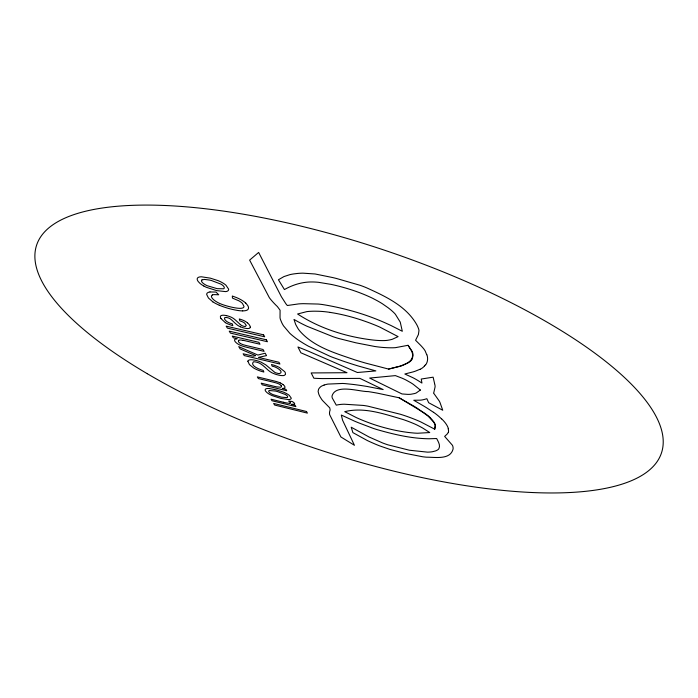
<?xml version="1.0" encoding="UTF-8"?>
<svg xmlns="http://www.w3.org/2000/svg" width="698" height="698" viewBox="0 0 698 698"><rect width="100%" height="100%" fill="white"/><g stroke="black" fill="none" stroke-linecap="round" stroke-linejoin="round"><path stroke-width="1.05" d="M434.732 429.2L435.124 425.797A58.309 17.057 17.8 0 0 433.781 422.246L428.162 416.148L416.732 407.902A75.541 21.961 18 0 0 414.211 406.341L399.134 397.781L378.037 393.288A106.707 30.232 17.4 0 0 372.749 392.337L371.572 392.136A151.841 41.793 17.2 0 0 368.178 391.587C359.147 391.779 335.468 383.429 332.004 396.098A66.572 19.518 17.6 0 0 332.257 397.956L336.27 405.145L338.164 404.761A55.264 15.6 17.7 0 1 344.175 404.212L363.3 405.433A45.466 12.948 17.7 0 1 367.863 406.157L400.303 414.237A50.657 14.396 17.5 0 1 411.523 418.093L413.312 418.783A69.556 19.518 17.6 0 1 415.999 419.864L417.84 420.632A39.646 11.351 17.5 0 1 420.807 421.941L434.732 429.2L435.421 425.693A42.386 12.416 17.6 0 0 435.09 424.375M411.776 359.444L412.501 357.786A67.025 22.467 18.5 0 0 412.727 352.961M425.448 364.792L424.559 365.9M202.01 279.907L204.514 279.418L209.295 280.029A26.419 8.786 20.5 0 1 211.337 280.474L221.1 284.191A8.271 2.783 20.6 0 1 223.526 286.136L223.84 286.564A10.296 3.455 20.6 0 1 224.18 287.192L224.241 287.384A8.428 2.836 20.6 0 1 223.561 288.78L217.209 288.675L207.193 285.718A8.472 2.844 20.7 0 1 205.884 285.072L205.107 284.636A8.376 2.809 20.7 0 1 202.499 282.681L202.132 282.254A10.33 3.464 20.7 0 1 201.713 281.608L201.548 281.215A8.297 2.783 20.7 0 1 202.01 279.907M420.135 369.216L415.563 371.092A104.386 35.083 18.8 0 1 412.884 371.955L404.831 374.006L412.771 377.635A28.077 8.873 17.6 0 1 414.682 378.639L415.109 378.874A52.577 16.386 17.8 0 1 419.463 381.483L421.941 383.071L421.243 379.04L433.118 377.173L434.636 383.691M324.134 385.043L322.293 385.785A51.739 15.19 17.9 0 0 320.347 387.024L319.265 388.175A70.393 20.617 17.7 0 0 318.532 389.432L318.114 391.491L318.82 394.239A125.692 37.151 17 0 0 319.867 396.508L321.604 399.291A54.357 15.862 17.9 0 0 322.904 400.888L329.753 407.876L330.154 410.084A66.685 18.776 17.6 0 0 329.84 410.869L329.692 411.471A109.673 30.834 17 0 0 329.517 412.745L329.517 413.687A58.841 16.534 17.7 0 0 329.683 414.717L340.894 436.965L354.436 445.289L342.57 420.213L341.313 415.04L354.113 420.938A76.239 22.476 17.7 0 0 358.851 422.918L373.046 428.293A39.917 11.473 17.8 0 0 376.981 429.575C392.983 434.173 409.368 438.117 426.077 438.693A141.013 42.962 18.4 0 0 429.078 438.772L436.651 438.519C438.152 441.546 440.796 445.455 438.798 448.831A38.442 10.767 17.4 0 1 437.567 449.94L437.07 450.227A54.287 15.251 17.6 0 1 435.465 450.943L432.437 451.728A38.713 10.828 17.5 0 1 427.455 452.138L409.386 450.227L387.931 444.844A33.783 9.388 17.6 0 1 382.713 443.003L369.076 437L351.216 427.211L352.891 432.62L367.261 440.508A81.553 23.165 17.4 0 0 371.353 442.392L375.035 443.998A55.796 15.592 17.5 0 0 379.668 445.882L389.894 449.399L403.069 452.819A74.005 20.957 17.6 0 0 405.695 453.43L422.403 456.719A35.197 9.728 17.4 0 0 426.574 457.19C435.203 457.12 450.402 460.122 453.089 448.989A121.749 34.193 18.3 0 0 453.089 447.758L452.906 446.563A42.133 11.883 17.3 0 0 452.4 445.254L444.643 436.398L446.851 434.357A89.178 26.184 18 0 0 448.09 432.769M408.042 345.301L395.461 347.656A47.63 16.447 18.3 0 1 392.616 347.787L390.819 347.787A87.032 30.66 18.7 0 1 388.158 347.735L386.378 347.665A61.694 21.437 18.5 0 1 374.817 346.496L355.875 342.805L338.539 338.443A54.906 18.925 18.7 0 1 332.946 336.672L306.972 326.236A68.003 23.671 18.8 0 1 297.348 321.342L293.989 319.422L295.673 324.474L297.985 328.601A76.108 25.59 18.2 0 0 300.114 331.384C314.179 347.159 335.494 353.24 354.828 359.854A202.289 74.791 18.4 0 0 358.676 361.041L360.002 361.442A131.913 46.452 18.3 0 0 365.874 363.161L388.611 369.085L400.408 366.197A87.032 29.168 18.8 0 0 402.327 365.525C406.733 363.675 412.666 360.849 412.658 355.308A66.607 22.292 18.5 0 0 411.515 350.824L408.042 345.301L411.986 351.164A48.424 16.255 18.2 0 1 412.64 352.944M388.611 369.085L400.495 366.022L408.068 362.855A58.754 19.666 18.3 0 0 411.907 359.487M210.002 291.956L215.979 292.069L218.727 294.774L213.736 294.6A11.212 3.682 20.4 0 0 212.401 294.975M242.686 310.88L243.166 310.872A17.686 5.82 20.3 0 0 247.764 309.668A21.69 7.137 20.3 0 0 247.659 305.401L245.748 303.098M269.123 388.507L276.635 389.929L283.091 391.988A11.081 3.124 19 0 1 285.779 393.201L286.747 393.716A11.151 3.141 19 0 1 289.391 395.461L291.241 398.122A11.84 3.333 19 0 1 289.897 399.413A10.313 2.897 19 0 1 288.405 399.579L280.762 398.392L272.264 395.653A10.47 2.94 19.1 0 1 270.222 394.675A11.107 3.124 19.1 0 1 267.107 392.695L265.868 391.465A15.949 4.485 19 0 1 265.432 390.819A12.983 3.647 19.1 0 1 265.589 389.065A10.898 3.062 19.1 0 1 269.105 388.498M330.215 312.399L329.116 312.233A56.617 18.977 18.5 0 0 318.358 311.256L314.815 311.195A91.359 30.084 18.1 0 0 312.189 311.238L309.528 311.36A53.048 17.782 18.5 0 0 306.797 311.631L297.584 313.995C320.173 328.732 346.531 336.925 373.186 340.048A55.125 19.274 18.5 0 0 384.17 340.589L384.947 340.545A29.482 10.182 18.3 0 0 387.582 340.301L389.667 339.926A85.976 30.302 19 0 0 392.232 339.307L398.096 336.619L379.939 327.161A58.833 19.701 18.3 0 0 374.87 324.998L370.167 323.148A85.522 28.121 18.4 0 0 365.735 321.534L361.52 320.077A69.634 23.147 18.4 0 0 330.241 312.425M243.113 340.336L240.74 339.996A6.404 1.963 19.8 0 0 238.585 340.406M283.562 402.284L271.051 399.212L271.993 400.748L295.873 406.611L295.088 405.241L291.441 404.343L294.259 404.203A5.034 1.405 18.9 0 0 294.512 403.418M219.268 305.192L220.533 305.715A22.249 7.32 20.4 0 0 221.842 306.23A30.302 10.034 20.4 0 0 234.196 309.807L237.608 310.444A22.641 7.469 20.3 0 0 242.695 310.889M399.134 397.781L424.567 413.137A51.573 15.112 17.7 0 1 430.605 418.05M225.375 322.659L220.987 318.585M212.838 301.85L208.449 298.011L206.669 294.451A16.412 5.392 20.4 0 1 209.985 291.947M433.493 412.3L427.455 408.33A90.217 26.192 18 0 0 424.009 406.201L413.766 400.259L420.17 400.172A28.217 8.795 17.6 0 0 421.95 399.963A53.065 16.691 17.8 0 0 425.108 399.23L426.853 398.706L428.668 402.72L442.741 410.25L440.063 402.702A60.464 18.576 17.8 0 0 439.155 400.896L434.392 394.187A109.647 33.443 18.4 0 0 433.528 393.157A113.914 36.087 18.7 0 0 433.859 392.398L435.072 386.936A62.715 20.006 18 0 0 434.976 385.217L434.732 384.118M240.339 324.57L240.4 324.614A19.762 6.334 19.8 0 1 239.999 324.256L236.386 320.897A60.988 18.863 20.7 0 0 235.392 320.007L234.196 319.021A7.669 2.434 20.2 0 0 230.959 317.084A7.678 2.443 20.1 0 0 226.676 315.705M441.59 418.948L440.054 417.5A61.808 18.174 17.7 0 0 433.58 412.309M430.492 418.041L432.202 419.899A58.545 17.11 17.8 0 1 435.168 424.401M426.731 354.759L425.257 351.146A41.714 14.126 17.9 0 0 423.564 348.625L423.337 348.346A100.835 33.495 18.7 0 0 420.353 345.039L415.572 340.266L418.399 334.543L418.966 330.651A52.306 18.427 18.3 0 0 418.556 328.714L417.762 326.725A150.21 51.739 19.7 0 0 416.662 324.518C405.983 305.803 385.322 296.301 366.494 287.768A45.597 16.42 18.6 0 0 360.151 285.316L336.366 278.458A90.827 31.672 18.6 0 0 332.745 277.577L315.13 273.982L302.906 273.162A70.472 24.971 18.7 0 0 297.872 273.415L294.085 273.869A100.006 35.013 18.3 0 0 290.071 274.584L283.955 276.574L278.441 279.758L284.444 289.565C292.968 284.688 302.705 281.739 312.582 281.975A43.032 15.286 18.8 0 1 318.654 282.332L331.271 284.418A74.11 25.809 18.6 0 1 346.993 288.466A61.773 21.699 18.6 0 1 372.819 298.378L374.023 299.041A48.825 17.302 18.6 0 1 382.425 303.787L388.027 307.687A67.593 23.715 18.8 0 1 391.281 310.296L392.337 311.221A48.354 17.118 18.5 0 1 395.382 314.274L400.259 322.144L402.31 331.28L391.02 325.53A147.758 47.167 18.6 0 0 386.675 323.54C366.328 314.266 344.611 308.115 322.563 304.546A47.228 16.089 18.6 0 0 318.122 304.049L303.316 303.674A85.906 28.601 18.3 0 0 298.709 303.892L287.314 305.506L285.953 303.866L281.381 296.729L258.644 252.432L249.631 260.11L269.323 297.636A73.238 25.669 18.8 0 0 270.702 299.451L272.211 301.222A138.684 49.75 17.9 0 0 274.48 303.682L275.658 304.895A82.835 29.072 18.7 0 0 277.359 306.544L280.081 310.2L280.029 317.599A62.235 20.818 18.6 0 0 280.404 319.414L281.852 322.877A143.518 48.72 17.4 0 0 283.536 325.87L289.783 333.269A80.375 26.943 18.4 0 0 292.506 335.642L295.551 338.05A58.414 19.378 18.6 0 0 299.878 341.078L303.36 343.276A78.9 26.489 18.4 0 0 308.403 346.191L330.128 356.346A62 20.582 18.5 0 0 333.435 357.638L342.404 360.857A169.152 60.482 18.4 0 0 358.659 366.11L375.856 370.9L357.402 372.505L309.24 351.556A137.541 39.603 19.2 0 0 297.941 346.985L300.882 352.778L347.002 372.706L311.168 372.941L313.873 378.229A156.012 50.448 20.3 0 0 322.598 378.586L359.906 378.386L383.158 389.58L367.192 386.483A133.807 37.613 17.3 0 0 352.848 384.406L345.301 383.621A55.055 16.202 17.9 0 0 342.648 383.455L327.92 384.083A68.43 20.006 17.7 0 0 324.142 385.043M448.195 428.633L448.544 430.71A39.673 11.596 17.4 0 1 448.273 432.49M426.958 354.802A89.056 29.84 18.6 0 1 425.667 364.862M424.524 365.883A70.044 23.392 18.3 0 1 420.248 369.259M441.764 418.966A77.705 22.694 17.9 0 1 448.386 428.677M203.895 286.058A12.712 4.258 20.7 0 0 206.416 287.323L216.642 290.604L225.611 291.616A12.512 4.205 20.6 0 0 227.278 291.206A14.37 4.825 20.6 0 0 228.604 289.12L226.004 285.264A13.541 4.554 20.6 0 0 222.645 282.873L221.441 282.201A13.454 4.528 20.6 0 0 218.134 280.64L210.342 278.162L201.46 276.792A13.227 4.441 20.7 0 0 197.551 278.013A15.757 5.287 20.7 0 0 197.691 280.701A19.352 6.509 20.6 0 0 198.311 281.634L199.968 283.371A13.48 4.52 20.7 0 0 203.895 286.058M212.393 294.966A11.718 3.848 20.4 0 0 211.485 296.659L211.703 297.313A15.653 5.148 20.3 0 0 212.087 297.994A14.1 4.633 20.4 0 0 215.612 301.222A11.674 3.83 20.4 0 0 220.873 303.944L222.339 304.52A27.292 9.048 20.4 0 0 231.343 307.094A25.817 8.559 20.4 0 0 238.498 308.28A12.791 4.214 20.3 0 0 243.244 307.713A12.407 4.083 20.3 0 0 243.96 306.335L242.459 303.456A10.453 3.446 20.2 0 0 239.807 301.353A9.318 3.08 20.2 0 0 238.733 300.742L232.469 298.116L232.321 296.022L236.509 297.584A15.949 5.261 20.3 0 1 245.775 303.106M219.277 305.192A17.145 5.628 20.4 0 1 212.82 301.85M225.375 322.659A9.589 3.036 20.1 0 0 228.246 324.09L232.818 325.713L232.329 323.881L230.331 323.244A6.343 2.007 20.1 0 1 227.565 321.979A6.238 1.981 20.1 0 1 226.283 321.106L224.904 319.649A15.653 4.982 20 0 1 224.599 319.134L224.608 317.782A4.485 1.422 20.1 0 1 224.913 317.625L225.297 317.529A4.109 1.309 20.1 0 1 227.644 317.73L227.836 317.791A3.08 0.977 20.2 0 1 229.974 318.672L231.614 319.928A50.125 15.557 20.6 0 1 232.879 321.097L234.362 322.502A76.021 24.945 19.2 0 0 235.191 323.27L237.18 324.936A7.853 2.495 19.9 0 0 240.522 326.847M221.03 318.593A15.923 5.061 20 0 1 220.481 316.264A9.807 3.115 20.1 0 1 222.583 315.252A8.786 2.792 20.1 0 1 226.649 315.662M240.435 324.622A4.677 1.492 19.9 0 0 242.066 325.687A2.958 0.942 19.9 0 0 245.46 326.42L246.281 325.434L244.684 323.148A5.148 1.64 20 0 0 243.628 322.415A5.593 1.78 20 0 0 239.85 320.862L239.283 318.977A11.072 3.525 20 0 1 243.995 320.652A8.734 2.783 20 0 1 247.371 322.851M247.485 322.86A17.537 5.567 20.1 0 1 249.753 325.547A15.234 4.834 20 0 1 250.25 327.188M250.198 327.17A10.679 3.394 20 0 1 249.683 328.173A8.376 2.661 19.9 0 1 247.616 328.54A7.818 2.487 19.9 0 1 240.54 326.83M243.113 340.327A24.177 7.338 19.6 0 1 245.748 340.903L260.005 344.236L258.906 342.325L232.277 336.096L233.333 337.815L237.215 338.722L235.174 339.211A9.92 3.036 19.8 0 0 234.554 340.031L234.781 340.973A11.91 3.647 19.7 0 0 236.936 343.303A8.271 2.53 19.8 0 0 239.911 345.091A9.755 2.984 19.8 0 0 243.768 346.478A25.983 8.036 19.9 0 0 247.109 347.351L264.106 351.364L263.033 349.497L246.787 345.667A40.327 12.625 19.9 0 1 245.164 345.266L243.619 344.829A5.279 1.614 19.8 0 1 240.374 343.433M240.295 343.425A7.285 2.234 19.8 0 1 238.786 340.493M281.224 385.758A7.661 2.199 19.1 0 1 280.657 387.25L276.268 386.805L261.192 383.167L262.195 384.799L286.756 390.758L285.918 389.301L282.402 388.454L284.121 388.219A9.039 2.591 19.1 0 0 284.932 387.608L284.854 386.622A11.238 3.228 19.2 0 0 283.004 384.572M281.207 385.75A5.968 1.71 19.1 0 0 279.863 384.511A4.397 1.265 19.1 0 0 277.403 383.324A5.061 1.448 19.1 0 0 277.036 383.202L275.719 382.801A19.535 5.549 19.1 0 0 273.442 382.216L258.365 378.569L257.344 376.903L273.982 380.925A25.957 7.373 19.1 0 1 276.268 381.518L276.46 381.579A6.596 1.902 19.1 0 1 277.027 381.745A8.891 2.556 19.1 0 1 280.23 382.94M280.247 382.94A7.163 2.059 19.1 0 1 282.934 384.563M283.554 402.275A17.415 4.886 19 0 0 288.161 403.2A4.746 1.317 18.9 0 0 290.063 403.174M290.045 403.165A4.24 1.178 18.9 0 0 290.333 402.458A6.334 1.762 18.9 0 0 288.754 401.106L292.27 401.507A8.812 2.452 18.9 0 1 294.573 403.427M247.869 361.241L249.448 364.6L253.549 367.942A11.927 3.516 19.4 0 0 256.358 369.416L257.946 370.106A12.625 3.717 19.4 0 0 261.27 371.31L263.861 372.034L263.198 370.376C259.918 369.652 249.701 365.717 253.383 361.852A6.125 1.815 19.5 0 1 254.255 361.808L254.587 361.826A5.331 1.579 19.5 0 1 256.035 362.044L257.658 362.471A4.755 1.405 19.5 0 1 259.202 363.047C264.821 365.682 268.023 371.825 274.131 373.718A8.612 2.539 19.2 0 0 276.434 374.538L278.877 375.166A9.423 2.783 19.2 0 0 281.268 375.55L282.838 375.611A9.257 2.731 19.2 0 0 284.13 375.463L285.499 374.477L285.316 372.758A23.819 7.032 19.4 0 0 284.636 371.624L279.505 367.523A10.034 2.984 19.2 0 0 277.49 366.546A11.29 3.35 19.2 0 0 273.799 365.159L271.47 364.496L272.176 366.241C275.029 366.127 285.037 371.868 279.427 373.605A4.624 1.37 19.2 0 1 278.04 373.43L276.146 372.924A4.144 1.222 19.2 0 1 274.872 372.418L265.833 364.897L261.113 362.175A9.013 2.67 19.5 0 0 258.496 361.163L257.126 360.744A10.985 3.246 19.5 0 0 255.023 360.22A10.165 3.01 19.5 0 0 252.467 359.819L251.324 359.767A10.645 3.15 19.5 0 0 249.43 359.941L248.479 360.351A14.073 4.162 19.4 0 0 247.947 360.988L247.869 361.241M420.362 390.042L416.209 392.983A38.425 12.102 17.8 0 1 414.464 393.576L410.974 394.239A25.634 8.036 17.7 0 1 407.641 394.37L401.969 393.942L369.678 378.063L395.391 375.611L401.996 378.15A25.651 8.044 17.7 0 1 406.14 380.096L410.843 382.757A37.971 11.822 17.8 0 1 413.356 384.397L420.362 390.042M269.419 390.514L269.262 390.566A6.84 1.92 19.1 0 0 268.713 391.386L268.809 391.648A8.507 2.391 19.1 0 0 269.105 392.093L269.384 392.398A6.901 1.937 19.1 0 0 271.417 393.82L272.046 394.152A6.98 1.963 19.1 0 0 273.11 394.649L281.46 397.171L286.922 397.607A6.945 1.954 19 0 0 287.663 396.743L287.628 396.612A8.481 2.382 19 0 0 287.401 396.185L287.166 395.888A6.814 1.92 19 0 0 285.281 394.475L277.246 391.482A21.821 6.081 19 0 0 275.536 391.072L269.419 390.514M345.449 411.488L344.76 411.672L356.137 417.509A46.216 13.48 17.8 0 0 359.121 418.844L361.887 420.004A83.088 24.831 17.7 0 0 364.548 421.077L368.038 422.43A49.436 14.44 17.8 0 0 377.958 425.815L378.918 426.103A61.825 18.218 17.8 0 0 404.221 431.896L407.379 432.341A77.461 23.043 17.9 0 0 410.651 432.725L414.062 433.048A51.591 15.12 17.7 0 0 417.657 433.24L429.776 432.551L422.534 427.953A68.16 19.021 17.7 0 0 419.638 426.382L417.334 425.204A24.561 7.032 17.4 0 0 414.551 423.913L413.731 423.564A44.724 12.634 17.5 0 0 402.973 419.489C384.537 414.141 364.81 406.943 345.449 411.488M255.573 355.614L253.357 356.189L243.131 353.764L244.239 355.579L279.942 364.051L278.938 362.253L258.452 357.402L266.54 355.596L265.17 353.214L257.876 355.064L238.742 346.618L240.147 348.904L255.573 355.614M263.582 334.831L226.161 326.141L227.382 328.13L264.69 336.802L263.582 334.831M266.366 339.795L229.232 331.149L230.436 333.103L267.447 341.741L266.366 339.795M306.509 411.515L273.633 403.427L274.637 405.049L307.408 413.12L306.509 411.515M147.287 373.709A329.238 104.953 18.4 0 0 658.484 459.493A329.238 104.953 18.4 0 0 241.403 213.876A329.238 104.953 18.4 0 0 147.287 373.709"/></g></svg>
